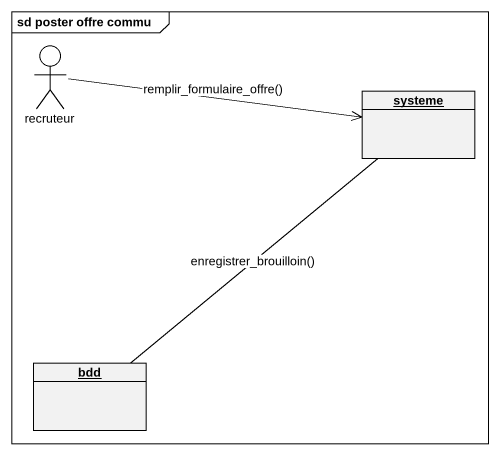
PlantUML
@startuml
mainframe sd poster offre commu
allowmixing
hide circle
hide empty members
actor recruteur
object systeme
object bdd
recruteur -right-> systeme : remplir_formulaire_offre()
systeme -- bdd : enregistrer_brouilloin()
@enduml
